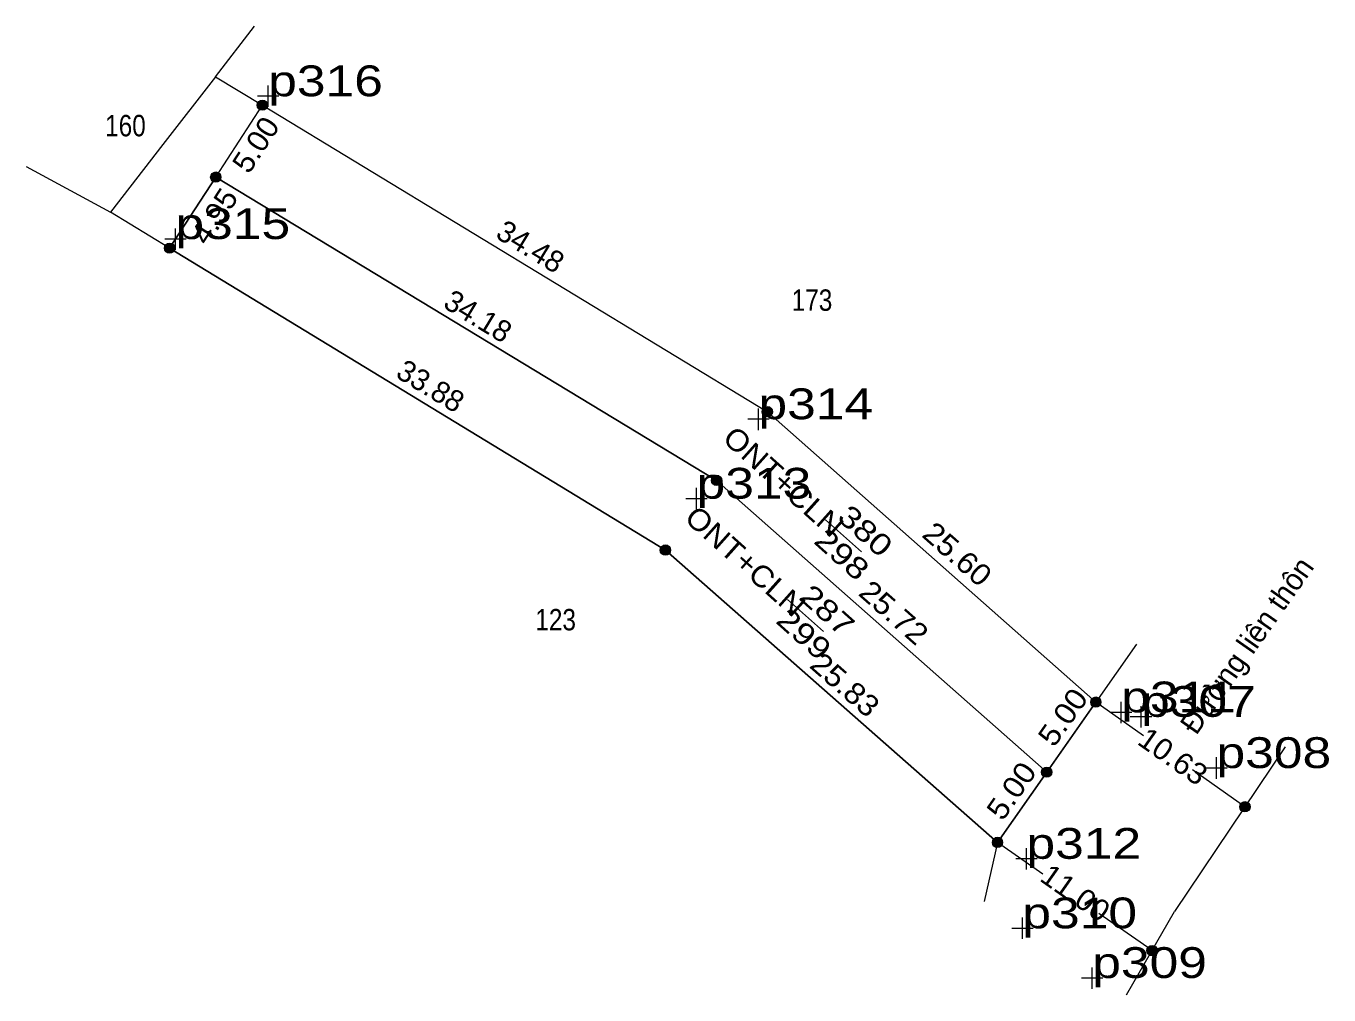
# Model space of a CAD drawing. Header units: metres. Extents: x 540353 to 540916, y 1835370 to 1835543.
# Drawn here: x 540679.2 to 540755.3, y 1835431.8 to 1835488.3 of the extents above; entities that cross this region are included whole.
import ezdxf
from ezdxf.enums import TextEntityAlignment as Align

# ---------------------------------------------------------------- set-up
doc = ezdxf.new("R2010")
doc.units = ezdxf.units.M
doc.header["$LTSCALE"] = 0.5
for name, color, linetype, lineweight in [('1', 7, 'Continuous', 13), ('10', 7, 'Continuous', 13), ('23', 7, 'Continuous', 13), ('42', 7, 'Continuous', 13), ('63', 7, 'Continuous', 13), ('7', 7, 'Continuous', 13)]:
    doc.layers.add(name, color=color, linetype=linetype, lineweight=lineweight)
doc.layers.add('12', color=7, linetype='Continuous')

msp = doc.modelspace()

# ---------------------------------------------------------------- hatches: boundary and pattern name
at = {"layer": '63'}
for points in [[(540693.31, 1835483.72, 1), (540692.71, 1835483.72, 1)], [(540690.59, 1835479.52, 1), (540689.99, 1835479.52, 1)], [(540687.9, 1835475.37, 1), (540687.3, 1835475.37, 1)], [(540722.78, 1835465.82, 1), (540722.18, 1835465.82, 1)], [(540719.82, 1835461.81, 1), (540719.22, 1835461.81, 1)], [(540716.83, 1835457.74, 1), (540716.23, 1835457.74, 1)], [(540741.95, 1835448.86, 1), (540741.35, 1835448.86, 1)], [(540739.08, 1835444.77, 1), (540738.48, 1835444.77, 1)], [(540750.65, 1835442.75, 1), (540750.05, 1835442.75, 1)], [(540736.21, 1835440.67, 1), (540735.61, 1835440.67, 1)], [(540745.23, 1835434.35, 1), (540744.63, 1835434.35, 1)]]:
    msp.add_hatch(color=256, dxfattribs=at).paths.add_polyline_path(points)

# ---------------------------------------------------------------- linework, layer by layer
at = {"layer": '1'}
for p, q in [((540690.29, 1835479.52), (540693.01, 1835483.72)), ((540743.44, 1835431.76), (540746.24, 1835436.63))]:
    msp.add_line(p, q, dxfattribs=at)
for points in [[(540693.01, 1835483.72), (540722.48, 1835465.82), (540741.65, 1835448.86), (540738.78, 1835444.77), (540719.52, 1835461.81), (540690.29, 1835479.52)], [(540690.29, 1835479.52), (540719.52, 1835461.81), (540738.78, 1835444.77), (540735.91, 1835440.67), (540716.53, 1835457.74), (540687.6, 1835475.37)]]:
    msp.add_lwpolyline(points, close=True, dxfattribs=at)
msp.add_lwpolyline([(540690.29, 1835479.52), (540687.6, 1835475.37), (540684.15, 1835477.47)], dxfattribs=at)
at = {"layer": '10'}
for p, q in [((540690.27, 1835485.38), (540692.56, 1835488.34)), ((540679.22, 1835480.13), (540684.15, 1835477.47)), ((540690.29, 1835479.52), (540719.52, 1835461.81)), ((540722.48, 1835465.82), (540741.65, 1835448.86)), ((540719.52, 1835461.81), (540738.78, 1835444.77))]:
    msp.add_line(p, q, dxfattribs=at)
for points in [[(540690.27, 1835485.38), (540693.01, 1835483.72), (540722.48, 1835465.82)], [(540687.6, 1835475.37), (540716.53, 1835457.74), (540735.91, 1835440.67), (540735.14, 1835437.21)]]:
    msp.add_lwpolyline(points, dxfattribs=at)
at = {"layer": '23'}
for p, q in [((540744.03, 1835452.25), (540741.65, 1835448.86)), ((540752.7, 1835446.24), (540746.24, 1835436.63))]:
    msp.add_line(p, q, dxfattribs=at)
at = {"layer": '42'}
for points in [[(540690.27, 1835485.38), (540687.21, 1835481.43), (540684.15, 1835477.47)], [(540735.91, 1835440.67), (540738.78, 1835444.77), (540741.65, 1835448.86)]]:
    msp.add_lwpolyline(points, dxfattribs=at)
at = {"layer": '63'}
for p, q in [((540725.88, 1835459.5), (540727.97, 1835457.63)), ((540723.66, 1835454.85), (540725.75, 1835452.98)), ((540744.44, 1835446.9), (540741.65, 1835448.86)), ((540750.35, 1835442.75), (540747.29, 1835444.9)), ((540738.56, 1835438.81), (540735.91, 1835440.67)), ((540744.93, 1835434.35), (540741.83, 1835436.52))]:
    msp.add_line(p, q, dxfattribs=at)
for centre in [(540693.01, 1835483.72), (540690.29, 1835479.52), (540687.6, 1835475.37), (540722.48, 1835465.82), (540719.52, 1835461.81), (540716.53, 1835457.74), (540741.65, 1835448.86), (540738.78, 1835444.77), (540750.35, 1835442.75), (540735.91, 1835440.67), (540744.93, 1835434.35)]:
    msp.add_circle(centre, 0.3, dxfattribs=at)
at = {"layer": '7'}
for p, q in [((540693.35, 1835483.62), (540693.35, 1835484.87)), ((540693.97, 1835484.25), (540692.73, 1835484.25)), ((540687.94, 1835475.27), (540687.94, 1835476.52)), ((540688.56, 1835475.9), (540687.31, 1835475.9)), ((540721.97, 1835464.75), (540721.97, 1835466)), ((540722.59, 1835465.38), (540721.34, 1835465.38)), ((540718.35, 1835460.12), (540718.35, 1835461.37)), ((540718.97, 1835460.74), (540717.72, 1835460.74)), ((540743.13, 1835447.63), (540743.13, 1835448.88)), ((540743.75, 1835448.26), (540742.5, 1835448.26)), ((540744.29, 1835447.38), (540744.29, 1835448.63)), ((540744.91, 1835448), (540743.66, 1835448)), ((540749.31, 1835445.01), (540748.06, 1835445.01)), ((540748.69, 1835444.39), (540748.69, 1835445.64)), ((540738.23, 1835439.71), (540736.98, 1835439.71)), ((540737.6, 1835439.08), (540737.6, 1835440.33)), ((540737.36, 1835435.03), (540737.36, 1835436.28)), ((540737.99, 1835435.65), (540736.74, 1835435.65)), ((540741.44, 1835432.12), (540741.44, 1835433.37)), ((540742.06, 1835432.75), (540740.81, 1835432.75))]:
    msp.add_line(p, q, dxfattribs=at)

# ---------------------------------------------------------------- texts
at = {"layer": '1', "width": 0.85}
msp.add_text('173', height=1.25, dxfattribs=at).set_placement((540725.085, 1835471.71), align=Align.CENTER)
at = {"layer": '1', "width": 1.25}
for s, p in [('298', (540726.4184, 1835457.0277)), ('299', (540724.2034, 1835452.3743))]:
    msp.add_text(s, height=1.25, rotation=318.192, dxfattribs=at).set_placement(p, align=Align.CENTER)
at = {"layer": '12', "width": 1.25}
for s, p in [('p316', (540693.35, 1835484.24)), ('p315', (540687.94, 1835475.9)), ('p314', (540721.96, 1835465.38)), ('p313', (540718.35, 1835460.74)), ('p311', (540743.13, 1835448.26)), ('p307', (540744.29, 1835448)), ('p308', (540748.69, 1835445.01)), ('p312', (540737.6, 1835439.71)), ('p310', (540737.36, 1835435.65)), ('p309', (540741.44, 1835432.75))]:
    msp.add_text(s, height=1.8, dxfattribs=at).set_placement(p)
at = {"layer": '63', "width": 0.85}
for s, p in [('160', (540685.02, 1835481.9)), ('123', (540710.125, 1835453.05))]:
    msp.add_text(s, height=1.25, dxfattribs=at).set_placement(p, align=Align.CENTER)
at = {"layer": '63'}
for s, rotation, width, p in [('5.00', 57.072, 1.05, (540693.1513, 1835481.0753)), ('4.95', 57.049, 1.05, (540690.7291, 1835476.8951)), ('ONT+CLN', 318.192, 1.1, (540723.0034, 1835461.2729)), ('380', 318.192, 1.25, (540727.7834, 1835458.3954)), ('ONT+CLN', 318.192, 1.1, (540720.7834, 1835456.6229)), ('25.60', 318.5, 1.1, (540733.1559, 1835457.0388)), ('287', 318.192, 1.25, (540725.5534, 1835453.7533)), ('25.72', 318.5, 1.1, (540729.4509, 1835453.6233)), ('25.83', 318.626, 1.1, (540726.6019, 1835449.4069)), ('5.00', 54.942, 1.1, (540740.2368, 1835447.626)), ('10.63', 324.92, 1.05, (540745.7958, 1835445.1848)), ('5.00', 55.008, 1.1, (540737.2346, 1835443.3266)), ('11.00', 324.982, 1.05, (540740.1014, 1835437.2098))]:
    msp.add_text(s, height=1.25, rotation=rotation, dxfattribs=dict(at, width=width)).set_placement(p, align=Align.CENTER)
for s, rotation, p in [('34.48', 328.726, (540708.3356, 1835474.9329)), ('34.18', 328.789, (540705.2761, 1835470.8654)), ('33.88', 328.642, (540702.5048, 1835466.7897)), ('Đường liên thôn', 54.929, (540750.9738, 1835451.8159))]:
    msp.add_text(s, height=1.25, rotation=rotation, dxfattribs=at).set_placement(p, align=Align.CENTER)

doc.saveas('drawing.dxf')
